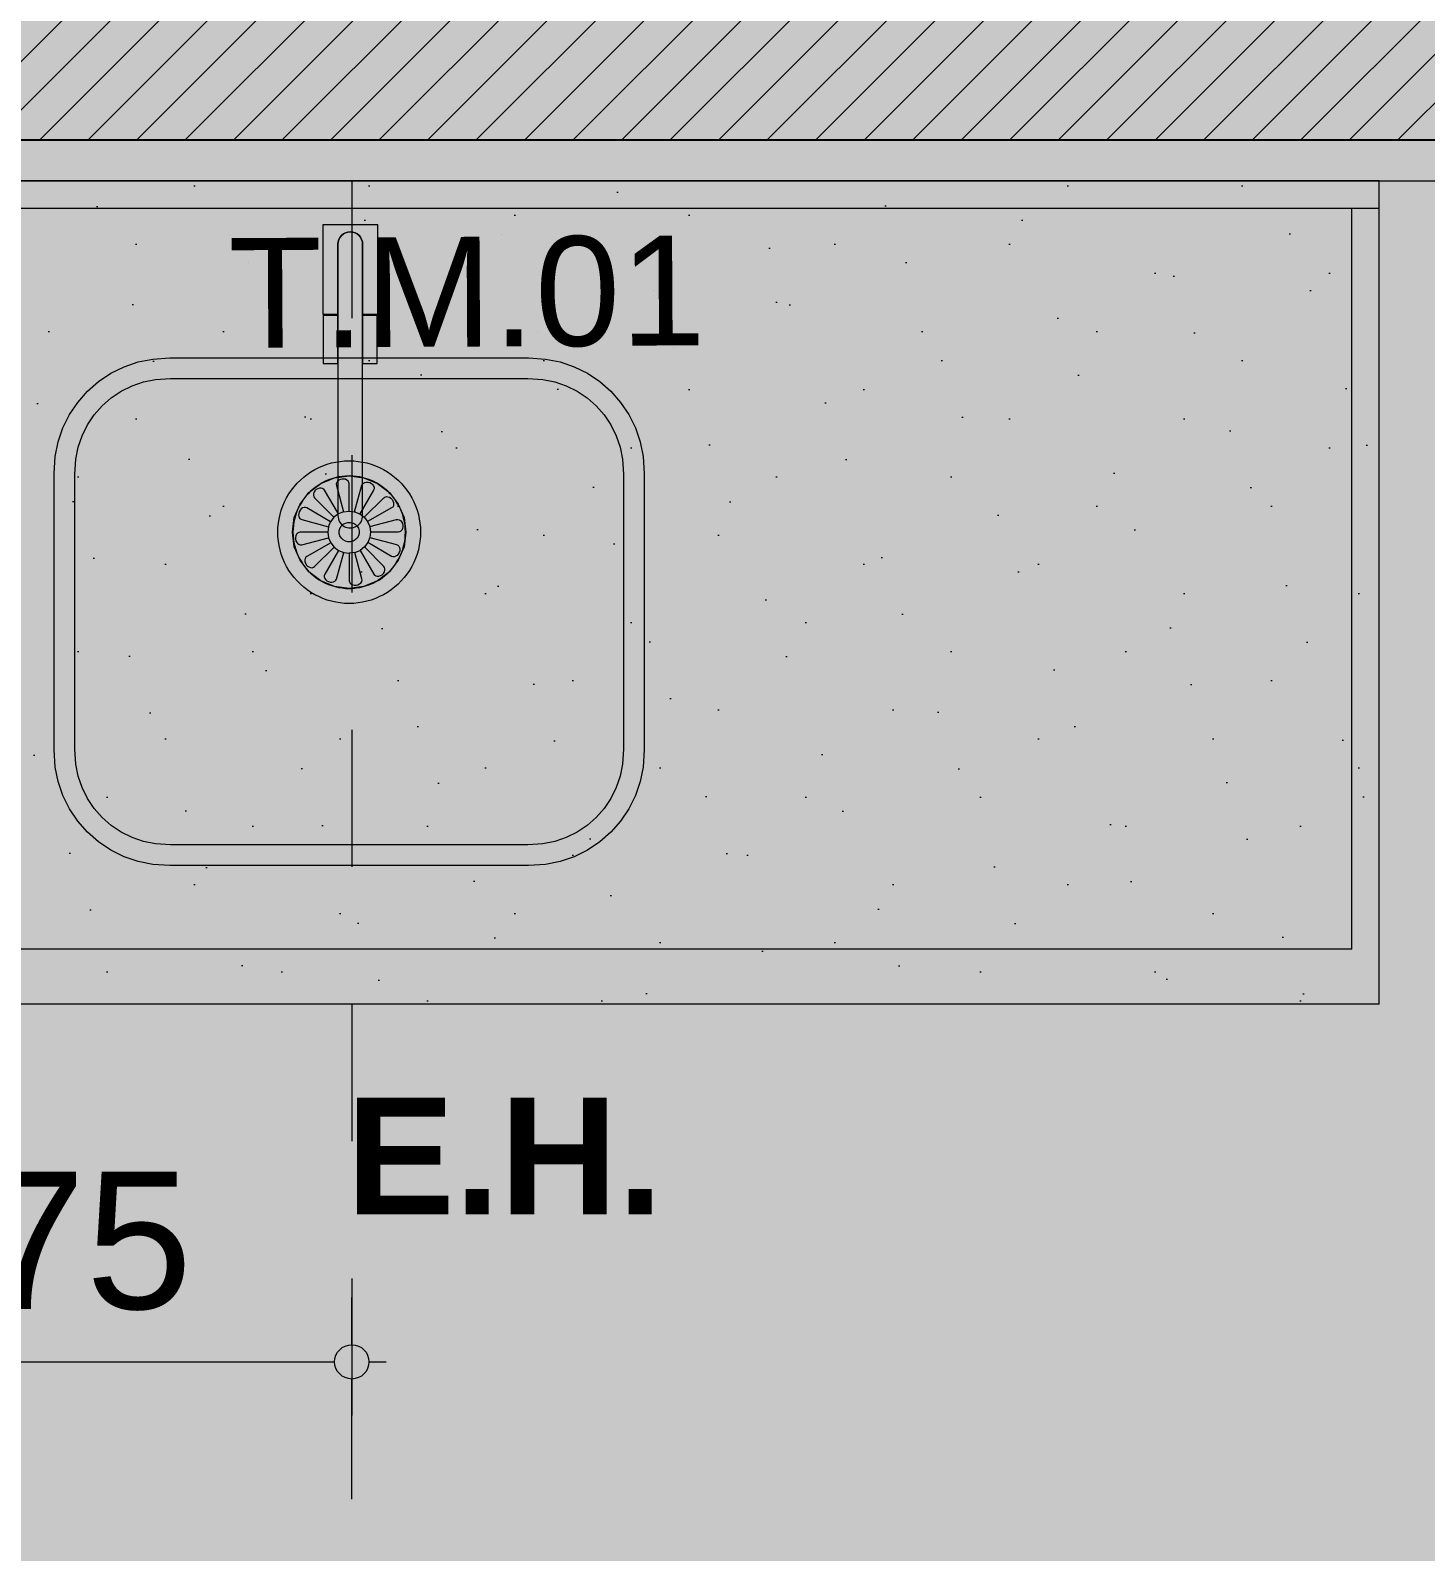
# Model space of a CAD drawing. Header units: metres. Extents: x -77.1 to 22, y -70.6 to -27.7.
# Drawn here: x -65.647 to -64.63, y -55.25 to -54.141 of the extents above; entities that cross this region are included whole.
import ezdxf

# ---------------------------------------------------------------- set-up
doc = ezdxf.new("R2010")
doc.units = ezdxf.units.M
doc.header["$MEASUREMENT"] = 0
doc.linetypes.add('Dashed', pattern=[0.07, 0.045, -0.025])
for name, color, linetype in [('COTAS EXECUTIVO.EXEC', 7, 'Continuous'), ('LOUCAS-METAIS.ARQ', 7, 'Continuous'), ('NOTAS BANCADAS', 7, 'Continuous'), ('PAREDE CONSTRUIR', 7, 'Continuous')]:
    doc.layers.add(name, color=color, linetype=linetype)
for name, color, linetype, lineweight, true_color in [('COTAS EXECUTIVO.EXEC_Caneta_No__167', 7, 'Continuous', 13, 0x0035d5), ('COTAS EXECUTIVO.EXEC_Caneta_No__25', 7, 'Continuous', 13, 0x982312), ('EIXO HIDRÁULICO - Executivo.EXEC_Caneta_No__167', 7, 'Continuous', 13, 0x0035d5), ('LAJES.EST_Caneta_No__18', 7, 'Continuous', 0, 0xdfdfdf), ('LAJES.EST_Caneta_No__254', 7, 'Continuous', 0, 0xd1c9ad), ('LOUCAS-METAIS.ARQ_Caneta_No__13', 7, 'Continuous', 0, 0xaaaaaa), ('LOUCAS-METAIS.ARQ_Caneta_No__16', 7, 'Continuous', 0, 0xc9c9c9), ('LOUCAS-METAIS.ARQ_Caneta_No__18', 7, 'Continuous', 0, 0xdfdfdf), ('LOUCAS-METAIS.ARQ_Caneta_No__19', 7, 'Continuous', 0, 0xe9e9e9), ('ZONA_Caneta_No__56', 7, 'Continuous', 0, 0xffe495)]:
    doc.layers.add(name, color=color, linetype=linetype, lineweight=lineweight, true_color=true_color)
for name, color, linetype, lineweight in [('NOTAS BANCADAS_Caneta_No__99', 7, 'Continuous', 20), ('PAREDE CONSTRUIR_Caneta_No__241', 7, 'Continuous', 13), ('PAREDE CONSTRUIR_Caneta_No__3', 7, 'Continuous', 25)]:
    doc.layers.add(name, color=color, linetype=linetype, lineweight=lineweight)
doc.styles.add('ESTILO_GERADO_1', font='arial.ttf')
doc.styles.add('ESTILO_GERADO_2', font='arial.ttf')
doc.dimstyles.new('ESTILO_GERADO__1', dxfattribs={"dimtxt": 0.1, "dimasz": 0.0475, "dimexe": 0.18, "dimexo": 0.1, "dimgap": 0, "dimtad": 1, "dimtih": 1, "dimtoh": 1, "dimzin": 0, "dimdsep": 46, "dimtxsty": 'ESTILO_GERADO_1', "dimblk": 'ARROWHEAD_11', "dimblk1": 'ARROWHEAD_11', "dimblk2": 'ARROWHEAD_11', "dimcen": 0.09, "dimclrd": 256, "dimclre": 256, "dimclrt": 256, "dimadec": 0, "dimazin": 0, "dimtfac": 1, "dimtdec": 4, "dimtmove": 0, "dimatfit": 3, "dimfxl": 0, "dimtolj": 1, "dimtzin": 0, "dimarcsym": 0})
doc.dimstyles.new('ESTILO_GERADO__11', dxfattribs={"dimtxt": 0.1, "dimasz": 0.0475, "dimexe": 0.18, "dimexo": 0.1, "dimgap": 0, "dimtad": 1, "dimtih": 1, "dimtoh": 1, "dimzin": 0, "dimdsep": 46, "dimtxsty": 'ESTILO_GERADO_1', "dimblk": 'ARROWHEAD_11', "dimblk1": 'ARROWHEAD_11', "dimblk2": 'ARROWHEAD_11', "dimcen": 0.09, "dimclrd": 256, "dimclre": 256, "dimclrt": 256, "dimadec": 0, "dimazin": 0, "dimtfac": 1, "dimtdec": 4, "dimtmove": 2, "dimatfit": 3, "dimfxl": 0, "dimtolj": 1, "dimtzin": 0, "dimarcsym": 0})
doc.dimstyles.new('ESTILO_GERADO__2', dxfattribs={"dimtxt": 0.1, "dimasz": 0.0475, "dimexe": 0.18, "dimexo": 0.1, "dimgap": 0, "dimtad": 1, "dimzin": 0, "dimdsep": 46, "dimtxsty": 'ESTILO_GERADO_1', "dimblk": 'ARROWHEAD_11', "dimblk1": 'ARROWHEAD_11', "dimblk2": 'ARROWHEAD_11', "dimcen": 0.09, "dimclrd": 256, "dimclre": 256, "dimclrt": 256, "dimadec": 0, "dimazin": 0, "dimtfac": 1, "dimtdec": 4, "dimtmove": 0, "dimatfit": 3, "dimfxl": 0, "dimtolj": 1, "dimtzin": 0, "dimarcsym": 0})
pattern_1 = [(45, (0, 0.2), (-0.06363961, 0.06363961), [0, -0.06, 0, -0.09]), (110, (0.2, 0.2), (0.08457234, 0.03078181), [0, -0.044, 0, -0.076])]

# ---------------------------------------------------------------- blocks, each defined once
blk = doc.blocks.new('LEM_cuba tramontina 400x340x140')
at = {"layer": 'LOUCAS-METAIS.ARQ_Caneta_No__18', "linetype": 'Continuous', "lineweight": 0, "true_color": 0xdfdfdf}
blk.add_hatch(color=254, dxfattribs=at).paths.add_polyline_path([(0.0843, 0.43), (0.0718, 0.4292), (0.0612, 0.4271), (0.051, 0.4236), (0.0413, 0.4188), (0.0324, 0.4128), (0.0243, 0.4057), (0.0172, 0.3976), (0.0112, 0.3887), (0.0064, 0.379), (0.0029, 0.3688), (0.0008, 0.3582), (0, 0.3457), (0, 0.0843), (0.0008, 0.0718), (0.0029, 0.0612), (0.0064, 0.051), (0.0112, 0.0413), (0.0172, 0.0324), (0.0243, 0.0243), (0.0324, 0.0172), (0.0413, 0.0112), (0.051, 0.0064), (0.0612, 0.0029), (0.0718, 0.0008), (0.0843, 0), (0.2857, 0), (0.2982, 0.0008), (0.3088, 0.0029), (0.319, 0.0064), (0.3287, 0.0112), (0.3376, 0.0172), (0.3457, 0.0243), (0.3528, 0.0324), (0.3588, 0.0413), (0.3636, 0.051), (0.3671, 0.0612), (0.3692, 0.0718), (0.37, 0.0843), (0.37, 0.3457), (0.3692, 0.3582), (0.3671, 0.3688), (0.3636, 0.379), (0.3588, 0.3887), (0.3528, 0.3976), (0.3457, 0.4057), (0.3376, 0.4128), (0.3287, 0.4188), (0.319, 0.4236), (0.3088, 0.4271), (0.2982, 0.4292), (0.2857, 0.43)])
at = {"layer": 'LOUCAS-METAIS.ARQ_Caneta_No__13', "color": 253, "linetype": 'Continuous', "lineweight": 0, "true_color": 0xaaaaaa, "flags": 128}
for points in [[(0.0843, 0.43), (0.0718, 0.4292), (0.0612, 0.4271), (0.051, 0.4236), (0.0413, 0.4188), (0.0324, 0.4128), (0.0243, 0.4057), (0.0172, 0.3976), (0.0112, 0.3887), (0.0064, 0.379), (0.0029, 0.3688), (0.0008, 0.3582), (0, 0.3457), (0, 0.0843), (0.0008, 0.0718), (0.0029, 0.0612), (0.0064, 0.051), (0.0112, 0.0413), (0.0172, 0.0324), (0.0243, 0.0243), (0.0324, 0.0172), (0.0413, 0.0112), (0.051, 0.0064), (0.0612, 0.0029), (0.0718, 0.0008), (0.0843, 0), (0.2857, 0), (0.2982, 0.0008), (0.3088, 0.0029), (0.319, 0.0064), (0.3287, 0.0112), (0.3376, 0.0172), (0.3457, 0.0243), (0.3528, 0.0324), (0.3588, 0.0413), (0.3636, 0.051), (0.3671, 0.0612), (0.3692, 0.0718), (0.37, 0.0843), (0.37, 0.3457), (0.3692, 0.3582), (0.3671, 0.3688), (0.3636, 0.379), (0.3588, 0.3887), (0.3528, 0.3976), (0.3457, 0.4057), (0.3376, 0.4128), (0.3287, 0.4188), (0.319, 0.4236), (0.3088, 0.4271), (0.2982, 0.4292), (0.2857, 0.43)], [(0.3049, 0.0174), (0.3132, 0.0203), (0.3211, 0.0242), (0.3285, 0.0291), (0.3351, 0.0349), (0.3409, 0.0415), (0.3458, 0.0489), (0.3497, 0.0568), (0.3526, 0.0651), (0.3543, 0.0738), (0.355, 0.0848), (0.355, 0.3452), (0.3543, 0.3562), (0.3526, 0.3649), (0.3497, 0.3732), (0.3458, 0.3811), (0.3409, 0.3885), (0.3351, 0.3951), (0.3285, 0.4009), (0.3211, 0.4058), (0.3132, 0.4097), (0.3049, 0.4126), (0.2962, 0.4143), (0.2852, 0.415), (0.0848, 0.415), (0.0738, 0.4143), (0.0651, 0.4126), (0.0568, 0.4097), (0.0489, 0.4058), (0.0415, 0.4009), (0.0349, 0.3951), (0.0291, 0.3885), (0.0242, 0.3811), (0.0203, 0.3732), (0.0174, 0.3649), (0.0157, 0.3562), (0.015, 0.3452), (0.015, 0.0848), (0.0157, 0.0738), (0.0174, 0.0651), (0.0203, 0.0568), (0.0242, 0.0489), (0.0291, 0.0415), (0.0349, 0.0349), (0.0415, 0.0291), (0.0489, 0.0242), (0.0568, 0.0203), (0.0651, 0.0174), (0.0738, 0.0157), (0.0848, 0.015), (0.2852, 0.015), (0.2962, 0.0157)], [(0.1671, 0.1819), (0.1691, 0.1844), (0.1709, 0.1871), (0.1726, 0.1899), (0.174, 0.1929), (0.1753, 0.1959), (0.1765, 0.1989), (0.1774, 0.2021), (0.1781, 0.2053), (0.1786, 0.2085), (0.1789, 0.2117), (0.179, 0.215), (0.1789, 0.2183), (0.1786, 0.2215), (0.1781, 0.2247), (0.1774, 0.2279), (0.1765, 0.2311), (0.1753, 0.2341), (0.174, 0.2371), (0.1726, 0.2401), (0.1709, 0.2429), (0.1691, 0.2456), (0.1671, 0.2481), (0.1649, 0.2506), (0.1626, 0.2529), (0.1601, 0.2551), (0.1576, 0.2571), (0.1549, 0.2589), (0.152, 0.2606), (0.1491, 0.2621), (0.1461, 0.2633), (0.1431, 0.2645), (0.1399, 0.2654), (0.1367, 0.2661), (0.1335, 0.2666), (0.1303, 0.2669), (0.127, 0.267), (0.1237, 0.2669), (0.1205, 0.2666), (0.1173, 0.2661), (0.1141, 0.2654), (0.1109, 0.2645), (0.1079, 0.2633), (0.1049, 0.2621), (0.1019, 0.2606), (0.0991, 0.2589), (0.0964, 0.2571), (0.0939, 0.2551), (0.0914, 0.2529), (0.0891, 0.2506), (0.0869, 0.2481), (0.0849, 0.2456), (0.0831, 0.2429), (0.0814, 0.2401), (0.0799, 0.2371), (0.0787, 0.2341), (0.0775, 0.2311), (0.0766, 0.2279), (0.0759, 0.2247), (0.0754, 0.2215), (0.0751, 0.2183), (0.075, 0.215), (0.0751, 0.2117), (0.0754, 0.2085), (0.0759, 0.2053), (0.0766, 0.2021), (0.0775, 0.1989), (0.0787, 0.1959), (0.0799, 0.1929), (0.0814, 0.1899), (0.0831, 0.1871), (0.0849, 0.1844), (0.0869, 0.1819), (0.0891, 0.1794), (0.0914, 0.1771), (0.0939, 0.1749), (0.0964, 0.1729), (0.0991, 0.1711), (0.1019, 0.1694), (0.1049, 0.1679), (0.1079, 0.1667), (0.1109, 0.1655), (0.1141, 0.1646), (0.1173, 0.1639), (0.1205, 0.1634), (0.1237, 0.1631), (0.127, 0.163), (0.1303, 0.1631), (0.1335, 0.1634), (0.1367, 0.1639), (0.1399, 0.1646), (0.1431, 0.1655), (0.1461, 0.1667), (0.1491, 0.1679), (0.152, 0.1694), (0.1549, 0.1711), (0.1576, 0.1729), (0.1601, 0.1749), (0.1626, 0.1771), (0.1649, 0.1794)], [(0.1475, 0.1792), (0.156, 0.1857), (0.1625, 0.1943), (0.1666, 0.2043), (0.168, 0.215), (0.1666, 0.2257), (0.1625, 0.2357), (0.156, 0.2443), (0.1475, 0.2508), (0.1376, 0.255), (0.127, 0.2564), (0.1164, 0.255), (0.1065, 0.2508), (0.098, 0.2443), (0.0915, 0.2357), (0.0874, 0.2257), (0.086, 0.215), (0.0861, 0.2176), (0.0864, 0.2201), (0.0868, 0.2227), (0.0873, 0.2252), (0.0881, 0.2277), (0.0889, 0.2301), (0.0899, 0.2325), (0.0911, 0.2347), (0.0924, 0.237), (0.0939, 0.2391), (0.0955, 0.2411), (0.0972, 0.2431), (0.099, 0.2449), (0.1009, 0.2466), (0.1029, 0.2482), (0.1051, 0.2496), (0.1073, 0.2509), (0.1096, 0.2521), (0.1119, 0.2531), (0.1144, 0.254), (0.1168, 0.2547), (0.1194, 0.2553), (0.1219, 0.2557), (0.1245, 0.2559), (0.127, 0.256), (0.1296, 0.2559), (0.1322, 0.2557), (0.1347, 0.2553), (0.1372, 0.2547), (0.1397, 0.254), (0.1421, 0.2531), (0.1445, 0.2521), (0.1468, 0.2509), (0.149, 0.2496), (0.1511, 0.2482), (0.1532, 0.2466), (0.1551, 0.2449), (0.1569, 0.2431), (0.1586, 0.2411), (0.1602, 0.2391), (0.1617, 0.237), (0.163, 0.2347), (0.1641, 0.2325), (0.1652, 0.2301), (0.166, 0.2277), (0.1667, 0.2252), (0.1673, 0.2227), (0.1677, 0.2201), (0.168, 0.2176), (0.168, 0.215), (0.168, 0.2124), (0.1677, 0.2099), (0.1673, 0.2073), (0.1667, 0.2048), (0.166, 0.2023), (0.1652, 0.1999), (0.1641, 0.1975), (0.163, 0.1953), (0.1617, 0.193), (0.1602, 0.1909), (0.1586, 0.1889), (0.1569, 0.1869), (0.1551, 0.1851), (0.1532, 0.1834), (0.1511, 0.1818), (0.149, 0.1804), (0.1468, 0.1791), (0.1445, 0.1779), (0.1421, 0.1769), (0.1397, 0.176), (0.1372, 0.1753), (0.1347, 0.1747), (0.1322, 0.1743), (0.1296, 0.1741), (0.127, 0.174), (0.1245, 0.1741), (0.1219, 0.1743), (0.1194, 0.1747), (0.1168, 0.1753), (0.1144, 0.176), (0.1119, 0.1769), (0.1096, 0.1779), (0.1073, 0.1791), (0.1051, 0.1804), (0.1029, 0.1818), (0.1009, 0.1834), (0.099, 0.1851), (0.0972, 0.1869), (0.0955, 0.1889), (0.0939, 0.1909), (0.0924, 0.193), (0.0911, 0.1953), (0.0899, 0.1975), (0.0889, 0.1999), (0.0881, 0.2023), (0.0873, 0.2048), (0.0868, 0.2073), (0.0864, 0.2099), (0.0861, 0.2124), (0.086, 0.215), (0.0874, 0.2043), (0.0915, 0.1943), (0.098, 0.1857), (0.1065, 0.1792), (0.1164, 0.175), (0.127, 0.1736), (0.1376, 0.175)], [(0.1279, 0.2078), (0.1297, 0.2083), (0.1314, 0.2092), (0.1327, 0.2106), (0.1336, 0.2122), (0.1341, 0.214), (0.1341, 0.2159), (0.1336, 0.2178), (0.1327, 0.2194), (0.1314, 0.2207), (0.1298, 0.2217), (0.1279, 0.2222), (0.1261, 0.2222), (0.1243, 0.2217), (0.1226, 0.2208), (0.1213, 0.2194), (0.1204, 0.2178), (0.1199, 0.216), (0.1199, 0.2141), (0.1204, 0.2122), (0.1213, 0.2106), (0.1226, 0.2093), (0.1242, 0.2083), (0.126, 0.2078)]]:
    blk.add_lwpolyline(points, close=True, dxfattribs=at)
for points in [[(0.1231, 0.23), (0.1194, 0.2285), (0.1093, 0.2459), (0.109, 0.2469), (0.109, 0.2479), (0.1093, 0.249), (0.11, 0.25), (0.111, 0.2508), (0.1121, 0.2514), (0.1133, 0.2518), (0.1146, 0.2519), (0.1157, 0.2517), (0.1167, 0.2512), (0.1174, 0.2504), (0.1179, 0.2495), (0.1231, 0.23), (0.1271, 0.2305), (0.1311, 0.23), (0.1348, 0.2284), (0.1379, 0.2259), (0.1404, 0.2227), (0.1419, 0.2189), (0.1424, 0.2149), (0.1624, 0.215), (0.1633, 0.2148), (0.1642, 0.2143), (0.165, 0.2134), (0.1655, 0.2124), (0.1657, 0.2111), (0.1657, 0.2098), (0.1654, 0.2086), (0.1648, 0.2074), (0.1641, 0.2065), (0.1631, 0.2059), (0.1621, 0.2056), (0.1611, 0.2057), (0.1418, 0.2109), (0.1403, 0.2071), (0.1576, 0.1971), (0.1584, 0.1965), (0.1589, 0.1956), (0.1591, 0.1945), (0.159, 0.1933), (0.1586, 0.1921), (0.158, 0.191), (0.1571, 0.19), (0.156, 0.1893), (0.1549, 0.1889), (0.1538, 0.1889), (0.1528, 0.1892), (0.152, 0.1897), (0.1378, 0.2039), (0.1403, 0.2071)], [(0.1271, 0.2305), (0.127, 0.2507), (0.1272, 0.2517), (0.1277, 0.2526), (0.1285, 0.2534), (0.1296, 0.2539), (0.1308, 0.2541), (0.1321, 0.2541), (0.1334, 0.2538), (0.1345, 0.2532), (0.1354, 0.2524), (0.136, 0.2515), (0.1363, 0.2505), (0.1362, 0.2495), (0.1311, 0.23)], [(0.1348, 0.2284), (0.1447, 0.2459), (0.1453, 0.2467), (0.1462, 0.2472), (0.1473, 0.2474), (0.1485, 0.2473), (0.1497, 0.2469), (0.1508, 0.2463), (0.1517, 0.2454), (0.1524, 0.2443), (0.1528, 0.2432), (0.1529, 0.2421), (0.1526, 0.2411), (0.152, 0.2402), (0.1379, 0.2259)], [(0.1137, 0.2229), (0.0964, 0.2329), (0.0956, 0.2335), (0.0951, 0.2344), (0.0949, 0.2355), (0.095, 0.2367), (0.0954, 0.2379), (0.096, 0.239), (0.0969, 0.24), (0.098, 0.2407), (0.0991, 0.2411), (0.1002, 0.2411), (0.1012, 0.2408), (0.102, 0.2403), (0.1162, 0.2261)], [(0.1404, 0.2227), (0.1576, 0.2328), (0.1586, 0.2332), (0.1596, 0.2332), (0.1607, 0.2328), (0.1616, 0.2322), (0.1625, 0.2312), (0.1631, 0.2301), (0.1634, 0.2288), (0.1635, 0.2276), (0.1633, 0.2264), (0.1628, 0.2254), (0.1621, 0.2247), (0.1612, 0.2242), (0.1419, 0.2189)], [(0.1122, 0.2191), (0.1116, 0.2151), (0.0916, 0.215), (0.0907, 0.2152), (0.0898, 0.2157), (0.089, 0.2166), (0.0885, 0.2176), (0.0883, 0.2189), (0.0883, 0.2202), (0.0886, 0.2214), (0.0892, 0.2226), (0.0899, 0.2235), (0.0909, 0.2241), (0.0919, 0.2244), (0.0929, 0.2243), (0.1122, 0.2191), (0.1137, 0.2229), (0.1162, 0.2261), (0.1194, 0.2285)], [(0.1116, 0.2151), (0.1121, 0.2111), (0.0928, 0.2058), (0.0919, 0.2053), (0.0912, 0.2046), (0.0907, 0.2036), (0.0905, 0.2024), (0.0906, 0.2012), (0.0909, 0.1999), (0.0915, 0.1988), (0.0924, 0.1978), (0.0933, 0.1972), (0.0944, 0.1968), (0.0954, 0.1968), (0.0964, 0.1972), (0.1136, 0.2073), (0.1161, 0.2041), (0.102, 0.1898), (0.1014, 0.1889), (0.1011, 0.1879), (0.1012, 0.1868), (0.1016, 0.1857), (0.1023, 0.1846), (0.1032, 0.1837), (0.1043, 0.1831), (0.1055, 0.1827), (0.1067, 0.1826), (0.1078, 0.1828), (0.1087, 0.1833), (0.1093, 0.1841), (0.1192, 0.2016), (0.1229, 0.2), (0.1178, 0.1805), (0.1177, 0.1795), (0.118, 0.1785), (0.1186, 0.1776), (0.1195, 0.1768), (0.1206, 0.1762), (0.1219, 0.1759), (0.1232, 0.1759), (0.1244, 0.1761), (0.1255, 0.1766), (0.1263, 0.1774), (0.1268, 0.1783), (0.127, 0.1793), (0.1269, 0.1995), (0.1309, 0.2), (0.1361, 0.1805), (0.1366, 0.1796), (0.1373, 0.1788), (0.1383, 0.1783), (0.1394, 0.1781), (0.1407, 0.1782), (0.1419, 0.1786), (0.143, 0.1792), (0.144, 0.18), (0.1446, 0.181), (0.145, 0.1821), (0.145, 0.1831), (0.1447, 0.1841), (0.1346, 0.2015), (0.1378, 0.2039)], [(0.1121, 0.2111), (0.1136, 0.2073)], [(0.1418, 0.2109), (0.1424, 0.2149)], [(0.1161, 0.2041), (0.1192, 0.2016)], [(0.1229, 0.2), (0.1269, 0.1995)], [(0.1309, 0.2), (0.1346, 0.2015)]]:
    blk.add_lwpolyline(points, dxfattribs=at)
blk = doc.blocks.new('Tap 26_2')
at = {"layer": 'LOUCAS-METAIS.ARQ_Caneta_No__19', "linetype": 'Continuous', "lineweight": 0, "true_color": 0xe9e9e9}
for points in [[(-0.02, -0.021), (-0.009, -0.021), (-0.009, 0.03, -1), (0.009, 0.03), (0.009, -0.021), (0.02, -0.021), (0.02, 0.044), (-0.02, 0.044)], [(-0.009, -0.1679, 1), (0.009, -0.1678), (0.009, 0.03, 1), (-0.009, 0.03)], [(-0.0197, -0.057), (-0.009, -0.057), (-0.009, -0.022), (-0.0197, -0.022)], [(0.0197, -0.057), (0.0197, -0.022), (0.009, -0.022), (0.009, -0.057)]]:
    blk.add_hatch(color=254, dxfattribs=at).paths.add_polyline_path(points)
at = {"layer": 'LOUCAS-METAIS.ARQ_Caneta_No__13', "color": 253, "linetype": 'Continuous', "lineweight": 0, "true_color": 0xaaaaaa, "flags": 128}
for points in [[(-0.02, -0.021), (-0.009, -0.021), (-0.009, 0.03, -1), (0.009, 0.03), (0.009, -0.021), (0.02, -0.021), (0.02, 0.044), (-0.02, 0.044)], [(-0.009, -0.1679, 1), (0.009, -0.1678), (0.009, 0.03, 1), (-0.009, 0.03)]]:
    blk.add_lwpolyline(points, format="xyb", close=True, dxfattribs=at)
for points in [[(-0.0197, -0.057), (-0.009, -0.057), (-0.009, -0.022), (-0.0197, -0.022)], [(0.0197, -0.057), (0.0197, -0.022), (0.009, -0.022), (0.009, -0.057)]]:
    blk.add_lwpolyline(points, close=True, dxfattribs=at)
blk = doc.blocks.new('*D515')
at = {"layer": 'COTAS EXECUTIVO.EXEC_Caneta_No__25', "linetype": 'Continuous', "lineweight": 13, "true_color": 0x982312}
for points in [[(-66.8882, -54.2506), (-66.8872, -54.2554), (-66.8845, -54.2594), (-66.8804, -54.2621), (-66.8757, -54.2631), (-66.8709, -54.2621), (-66.8668, -54.2594), (-66.8641, -54.2554), (-66.8632, -54.2506), (-66.8641, -54.2458), (-66.8668, -54.2417), (-66.8709, -54.239), (-66.8757, -54.2381), (-66.8804, -54.239), (-66.8845, -54.2417), (-66.8872, -54.2458)], [(-66.8882, -59.9506), (-66.8872, -59.9554), (-66.8845, -59.9594), (-66.8804, -59.9621), (-66.8757, -59.9631), (-66.8709, -59.9621), (-66.8668, -59.9594), (-66.8641, -59.9554), (-66.8632, -59.9506), (-66.8641, -59.9458), (-66.8668, -59.9417), (-66.8709, -59.939), (-66.8757, -59.9381), (-66.8804, -59.939), (-66.8845, -59.9417), (-66.8872, -59.9458)]]:
    blk.add_hatch(color=24, dxfattribs=at).paths.add_polyline_path(points)
at = {"layer": 'COTAS EXECUTIVO.EXEC_Caneta_No__25', "color": 24, "linetype": 'Continuous', "lineweight": 13, "true_color": 0x982312}
for p, q in [((-66.8882, -54.2506), (-66.9225, -54.2506)), ((-66.7757, -54.2506), (-66.8632, -54.2506)), ((-66.8757, -59.9381), (-66.8757, -54.2631)), ((-66.8882, -59.9506), (-66.9225, -59.9506)), ((-66.7757, -59.9506), (-66.8632, -59.9506))]:
    blk.add_line(p, q, dxfattribs=at)
for centre in [(-66.8757, -54.2506), (-66.8757, -59.9506)]:
    blk.add_circle(centre, 0.0125, dxfattribs=at)
at = {"layer": 'COTAS EXECUTIVO.EXEC_Caneta_No__25', "color": 24, "lineweight": 13, "true_color": 0x982312, "char_height": 0.1, "attachment_point": 7, "rotation": 90, "style": 'ESTILO_GERADO_1'}
for s, insert in [('\\A1;{\\pql;\\fArial|b0|i0|c0|p0;\\W1.000000;0,20}', (-66.8957, -54.53)), ('\\A1;{\\pql;\\fArial|b0|i0|c0|p0;\\W1.000000;5,70}', (-66.8957, -57.234)), ('\\A1;{\\pql;\\fArial|b0|i0|c0|p0;\\W1.000000;0,20}', (-66.8957, -59.9381))]:
    blk.add_mtext(s, dxfattribs=dict(at, insert=insert))
blk = doc.blocks.new('ARROWHEAD_11')
at = {"color": 0, "linetype": 'Continuous', "lineweight": 0}
blk.add_line((0, 0), (-1, 0), dxfattribs=at)
at = {"color": 0, "linetype": 'Continuous', "lineweight": 0, "const_width": 0.25, "flags": 128}
blk.add_lwpolyline([(-0.125, 0, 1), (0.125, 0, 1)], format="xyb", close=True, dxfattribs=at)
blk = doc.blocks.new('*D516')
at = {"layer": 'COTAS EXECUTIVO.EXEC_Caneta_No__25', "linetype": 'Continuous', "lineweight": 13, "true_color": 0x982312}
for points in [[(-66.8882, -54.0506), (-66.8872, -54.0554), (-66.8845, -54.0594), (-66.8804, -54.0621), (-66.8757, -54.0631), (-66.8709, -54.0621), (-66.8668, -54.0594), (-66.8641, -54.0554), (-66.8632, -54.0506), (-66.8641, -54.0458), (-66.8668, -54.0417), (-66.8709, -54.039), (-66.8757, -54.0381), (-66.8804, -54.039), (-66.8845, -54.0417), (-66.8872, -54.0458)], [(-66.8882, -54.2506), (-66.8872, -54.2554), (-66.8845, -54.2594), (-66.8804, -54.2621), (-66.8757, -54.2631), (-66.8709, -54.2621), (-66.8668, -54.2594), (-66.8641, -54.2554), (-66.8632, -54.2506), (-66.8641, -54.2458), (-66.8668, -54.2417), (-66.8709, -54.239), (-66.8757, -54.2381), (-66.8804, -54.239), (-66.8845, -54.2417), (-66.8872, -54.2458)]]:
    blk.add_hatch(color=24, dxfattribs=at).paths.add_polyline_path(points)
at = {"layer": 'COTAS EXECUTIVO.EXEC_Caneta_No__25', "color": 24, "linetype": 'Continuous', "lineweight": 13, "true_color": 0x982312}
for p, q in [((-66.8882, -54.0506), (-66.9225, -54.0506)), ((-66.7757, -54.0506), (-66.8632, -54.0506)), ((-66.8757, -54.2381), (-66.8757, -54.0631)), ((-66.8882, -54.2506), (-66.9225, -54.2506)), ((-66.7757, -54.2506), (-66.8632, -54.2506))]:
    blk.add_line(p, q, dxfattribs=at)
for centre in [(-66.8757, -54.0506), (-66.8757, -54.2506)]:
    blk.add_circle(centre, 0.0125, dxfattribs=at)
blk = doc.blocks.new('*D759')
at = {"layer": 'COTAS EXECUTIVO.EXEC_Caneta_No__167', "linetype": 'Continuous', "lineweight": 13, "true_color": 0x0035d5}
for points in [[(-66.1765, -55.1114), (-66.1756, -55.1162), (-66.1729, -55.1202), (-66.1688, -55.1229), (-66.164, -55.1239), (-66.1593, -55.1229), (-66.1552, -55.1202), (-66.1525, -55.1162), (-66.1515, -55.1114), (-66.1525, -55.1066), (-66.1552, -55.1025), (-66.1593, -55.0998), (-66.164, -55.0989), (-66.1688, -55.0998), (-66.1729, -55.1025), (-66.1756, -55.1066)], [(-65.4254, -55.1114), (-65.4244, -55.1162), (-65.4217, -55.1202), (-65.4177, -55.1229), (-65.4129, -55.1239), (-65.4081, -55.1229), (-65.404, -55.1202), (-65.4013, -55.1162), (-65.4004, -55.1114), (-65.4013, -55.1066), (-65.404, -55.1025), (-65.4081, -55.0998), (-65.4129, -55.0989), (-65.4177, -55.0998), (-65.4217, -55.1025), (-65.4244, -55.1066)]]:
    blk.add_hatch(color=162, dxfattribs=at).paths.add_polyline_path(points)
at = {"layer": 'COTAS EXECUTIVO.EXEC_Caneta_No__167', "color": 162, "linetype": 'Continuous', "lineweight": 13, "true_color": 0x0035d5}
for p, q in [((-66.164, -55.0989), (-66.164, -55.0114)), ((-65.4129, -55.0989), (-65.4129, -55.0645)), ((-66.189, -55.1114), (-66.1765, -55.1114)), ((-66.1515, -55.1114), (-65.4254, -55.1114)), ((-65.4004, -55.1114), (-65.3879, -55.1114)), ((-66.164, -55.1582), (-66.164, -55.1239)), ((-65.4129, -55.2114), (-65.4129, -55.1239))]:
    blk.add_line(p, q, dxfattribs=at)
for centre in [(-66.164, -55.1114), (-65.4129, -55.1114)]:
    blk.add_circle(centre, 0.0125, dxfattribs=at)
at = {"layer": 'COTAS EXECUTIVO.EXEC_Caneta_No__167', "color": 162, "lineweight": 13, "true_color": 0x0035d5, "insert": (-65.801, -55.0914), "char_height": 0.1, "attachment_point": 7, "style": 'ESTILO_GERADO_1'}
blk.add_mtext('\\A1;{\\pql;\\fArial|b0|i0|c0|p0;\\W1.000000;0,75}', dxfattribs=at)
blk = doc.blocks.new('*D763')
at = {"layer": 'COTAS EXECUTIVO.EXEC_Caneta_No__25', "linetype": 'Continuous', "lineweight": 13, "true_color": 0x982312}
for points in [[(-66.1765, -60.6432), (-66.1756, -60.648), (-66.1729, -60.6521), (-66.1688, -60.6548), (-66.164, -60.6557), (-66.1593, -60.6548), (-66.1552, -60.6521), (-66.1525, -60.648), (-66.1515, -60.6432), (-66.1525, -60.6385), (-66.1552, -60.6344), (-66.1593, -60.6317), (-66.164, -60.6307), (-66.1688, -60.6317), (-66.1729, -60.6344), (-66.1756, -60.6385)], [(-61.5215, -60.6432), (-61.5206, -60.648), (-61.5179, -60.6521), (-61.5138, -60.6548), (-61.509, -60.6557), (-61.5043, -60.6548), (-61.5002, -60.6521), (-61.4975, -60.648), (-61.4965, -60.6432), (-61.4975, -60.6385), (-61.5002, -60.6344), (-61.5043, -60.6317), (-61.509, -60.6307), (-61.5138, -60.6317), (-61.5179, -60.6344), (-61.5206, -60.6385)]]:
    blk.add_hatch(color=24, dxfattribs=at).paths.add_polyline_path(points)
at = {"layer": 'COTAS EXECUTIVO.EXEC_Caneta_No__25', "color": 24, "linetype": 'Continuous', "lineweight": 13, "true_color": 0x982312}
for p, q in [((-66.164, -60.6307), (-66.164, -60.5432)), ((-61.509, -60.6307), (-61.509, -60.5432)), ((-66.1515, -60.6432), (-61.5215, -60.6432)), ((-66.164, -60.6901), (-66.164, -60.6557)), ((-61.509, -60.6901), (-61.509, -60.6557))]:
    blk.add_line(p, q, dxfattribs=at)
for centre in [(-66.164, -60.6432), (-61.509, -60.6432)]:
    blk.add_circle(centre, 0.0125, dxfattribs=at)
at = {"layer": 'COTAS EXECUTIVO.EXEC_Caneta_No__25', "color": 24, "lineweight": 13, "true_color": 0x982312, "char_height": 0.1, "attachment_point": 7, "style": 'ESTILO_GERADO_1'}
for s, insert in [('\\A1;{\\pql;\\fArial|b0|i0|c0|p0;\\W1.000000;4,66}', (-64.1035, -60.6232)), ('\\A1;{\\pql;\\fArial|b0|i0|c0|p0;\\W1.000000;0,14}', (-61.7885, -60.6232))]:
    blk.add_mtext(s, dxfattribs=dict(at, insert=insert))
blk = doc.blocks.new('Rótulo_102_7', base_point=(-65.3863, -54.2684))
at = {"layer": 'NOTAS BANCADAS_Caneta_No__99', "color": 7, "lineweight": 20, "insert": (-65.2165, -54.2907), "char_height": 0.08, "attachment_point": 2, "rotation": 0.323, "style": 'ESTILO_GERADO_1'}
blk.add_mtext('\\A1;{\\pqc;\\pt0,99;\\fArial|b0|i0|c0|p0;\\W1.000000;T.M.01\\fArial|b0|i0|c0|p0;\\W1.000000;\\A1{\\H.66x;\\S^  ;}\\fArial|b0|i0|c0|p0;\\W1.000000;\\fArial|b0|i0|c0|p0;\\W1.000000;\\A1{\\H.66x;\\S^  ;}\\fArial|b0|i0|c0|p0;\\W1.000000;\\fArial|b0|i0|c0|p0;\\W1.000000;\\fArial|b0|i0|c0|p0;\\W1.000000;\\fArial|b0|i0|c0|p0;\\W1.000000;\\fArial|b0|i0|c0|p0;\\W1.000000;\\fArial|b0|i0|c0|p0;\\W1.000000;\\fArial|b0|i0|c0|p0;\\W1.000000;\\A1{\\H.66x;\\S^  ;}\\fArial|b0|i0|c0|p0;\\W1.000000;\\fArial|b0|i0|c0|p0;\\W1.000000;\\A1{\\H.66x;\\S^  ;}\\fArial|b0|i0|c0|p0;\\W1.000000;\\fArial|b0|i0|c0|p0;\\W1.000000;\\fArial|b0|i0|c0|p0;\\W1.000000;\\fArial|b0|i0|c0|p0;\\W1.000000;\\fArial|b0|i0|c0|p0;\\W1.000000;\\fArial|b0|i0|c0|p0;\\W1.000000;\\fArial|b0|i0|c0|p0;\\W1.000000;\\A1{\\H.66x;\\S^  ;}\\fArial|b0|i0|c0|p0;\\W1.000000;\\fArial|b0|i0|c0|p0;\\W1.000000;\\A1{\\H.66x;\\S^  ;}\\fArial|b0|i0|c0|p0;\\W1.000000;\\fArial|b0|i0|c0|p0;\\W1.000000;\\fArial|b0|i0|c0|p0;\\W1.000000;\\fArial|b0|i0|c0|p0;\\W1.000000;\\fArial|b0|i0|c0|p0;\\W1.000000;\\fArial|b0|i0|c0|p0;\\W1.000000;\\fArial|b0|i0|c0|p0;\\W1.000000;\\A1{\\H.66x;\\S^  ;}\\fArial|b0|i0|c0|p0;\\W1.000000;\\fArial|b0|i0|c0|p0;\\W1.000000;\\A1{\\H.66x;\\S^  ;}\\fArial|b0|i0|c0|p0;\\W1.000000;\\fArial|b0|i0|c0|p0;\\W1.000000;\\fArial|b0|i0|c0|p0;\\W1.000000;\\fArial|b0|i0|c0|p0;\\W1.000000;\\fArial|b0|i0|c0|p0;\\W1.000000;\\fArial|b0|i0|c0|p0;\\W1.000000;\\fArial|b0|i0|c0|p0;\\W1.000000;\\A1{\\H.66x;\\S^  ;}\\fArial|b0|i0|c0|p0;\\W1.000000;\\fArial|b0|i0|c0|p0;\\W1.000000;\\A1{\\H.66x;\\S^  ;}\\fArial|b0|i0|c0|p0;\\W1.000000;\\fArial|b0|i0|c0|p0;\\W1.000000;\\fArial|b0|i0|c0|p0;\\W1.000000;\\fArial|b0|i0|c0|p0;\\W1.000000;\\fArial|b0|i0|c0|p0;\\W1.000000;\\fArial|b0|i0|c0|p0;\\W1.000000;\\fArial|b0|i0|c0|p0;\\W1.000000;\\A1{\\H.66x;\\S^  ;}\\fArial|b0|i0|c0|p0;\\W1.000000;}', dxfattribs=at)

msp = doc.modelspace()

# ---------------------------------------------------------------- hatches: boundary and pattern name
at = {"layer": 'LAJES.EST_Caneta_No__18', "linetype": 'Continuous', "lineweight": 0, "true_color": 0xdfdfdf}
h = msp.add_hatch(dxfattribs=at)
h.set_pattern_fill('Piso_Externo__0007', color=254, style=0, pattern_type=2)
h.set_pattern_definition([(45, (0, 0.6), (-0.1909188, 0.1909188), [0, -0.18, 0, -0.27]), (110, (0.6, 0.6), (0.253717, 0.09234544), [0, -0.132, 0, -0.228])])
h.paths.add_polyline_path([(-76.514, -65.1016), (-73.814, -65.1016, -0.414214), (-75.814, -67.1016), (-66.814, -67.1016, -0.414214), (-68.814, -65.1016), (-68.814, -62.301), (-68.814, -45.4002, -0.414214), (-66.514, -43.1002), (-65.914, -43.1002), (-65.914, -42.3002), (-66.514, -42.3002), (-66.514, -38.2041), (-65.114, -38.2041), (-65.114, -36.7038), (-66.514, -36.7038), (-66.514, -32.5997), (-65.114, -32.5997), (-56.714, -32.5997), (-53.814, -32.5997), (-44.014, -32.5997), (-44.014, -42.3002), (-53.814, -42.3002), (-53.814, -47.1002), (-44.014, -47.1002), (-44.014, -50.8516), (-45.6136, -50.8516), (-45.6136, -52.3506), (-44.014, -52.3506), (-44.014, -60.3006), (-48.9163, -60.3006), (-48.9163, -61.1006), (-44.3609, -61.1006), (-44.3609, -67.1016), (-44.014, -67.1016), (-41.514, -67.1016), (-41.514, -28.1016), (-41.714, -28.1016), (-41.714, -60.3006), (-43.014, -60.3006), (-43.014, -30.0016), (-66.514, -30.0016), (-66.514, -28.1016), (-76.514, -28.1016)])
h.paths.add_polyline_path([(-73.814, -45.1016), (-76.314, -45.1016), (-76.314, -43.0892), (-75.7984, -43.0908, -0.414214), (-73.8139, -45.0876)], flags=0)
h.paths.add_polyline_path([(-73.814, -45.5846, -0.009328), (-73.814, -45.6604)], flags=0)
h.paths.add_polyline_path([(-52.814, -46.3002), (-52.814, -43.1002), (-44.014, -43.1002), (-44.014, -46.3002)], flags=0)
h.paths.add_polyline_path([(-67.714, -34.1), (-76.314, -34.1), (-76.314, -32.5997), (-67.714, -32.5997)], flags=0)
at = {"layer": 'LAJES.EST_Caneta_No__254', "linetype": 'Continuous', "lineweight": 0, "true_color": 0xd1c9ad}
h = msp.add_hatch(dxfattribs=at)
h.set_pattern_fill('Haie_OD_0007', color=9, style=0, pattern_type=2)
h.set_pattern_definition([(45, (0, 0.5), (-0.159099, 0.159099), [0, -0.15, 0, -0.225]), (110, (0.5, 0.5), (0.21143084, 0.07695453), [0, -0.11, 0, -0.19])])
h.paths.add_polyline_path([(-65.114, -47.1002), (-66.514, -47.1002), (-66.514, -60.3006), (-56.514, -60.3006), (-44.014, -60.3006), (-44.014, -56.6006), (-50.5957, -56.6006), (-50.5957, -54.2479), (-52.6157, -54.2479), (-52.6157, -52.5506), (-50.5957, -52.5506), (-45.6136, -52.5506), (-45.6136, -50.8516), (-44.014, -50.8516), (-44.014, -47.1002), (-53.814, -47.1002), (-53.814, -42.3002), (-44.014, -42.3002), (-44.014, -37.1002), (-51.174, -37.1002), (-51.174, -32.5997), (-53.814, -32.5997), (-56.714, -32.5997), (-58.7637, -32.5997), (-58.7637, -34.9038), (-63.464, -34.9038), (-63.464, -36.5038), (-65.114, -36.5038), (-65.114, -38.4037), (-63.464, -38.4037), (-63.464, -42.1002), (-65.114, -42.1002), (-65.114, -42.3002)])
h.paths.add_polyline_path([(-60.5596, -42.1002), (-60.5596, -38.4037), (-58.8637, -38.4037), (-58.8637, -42.1002)], flags=0)
h.paths.add_polyline_path([(-59.064, -48.7001), (-59.064, -47.3002), (-56.714, -47.3002), (-56.714, -48.7001)], flags=0)
at = {"layer": 'LOUCAS-METAIS.ARQ_Caneta_No__16', "linetype": 'Continuous', "lineweight": 0, "true_color": 0xc9c9c9}
h = msp.add_hatch(dxfattribs=at)
h.set_pattern_fill('Haie_OD_LEGENDA_0007', color=9, style=0, pattern_type=2)
h.set_pattern_definition(pattern_1)
h.paths.add_polyline_path([(-64.684, -54.2506), (-66.144, -54.2506), (-66.144, -54.2706), (-64.684, -54.2706)])
h = msp.add_hatch(dxfattribs=at)
h.set_pattern_fill('Haie_OD_LEGENDA_0007', color=9, style=0, pattern_type=2)
h.set_pattern_definition(pattern_1)
h.paths.add_polyline_path([(-64.664, -54.2506), (-64.684, -54.2506), (-64.684, -54.2706), (-64.664, -54.2706)])
h = msp.add_hatch(dxfattribs=at)
h.set_pattern_fill('Haie_OD_LEGENDA_0007', color=9, style=0, pattern_type=2)
h.set_pattern_definition(pattern_1)
h.paths.add_polyline_path([(-64.684, -54.2706), (-66.144, -54.2706), (-66.144, -54.8106), (-64.684, -54.8106)])
h = msp.add_hatch(dxfattribs=at)
h.set_pattern_fill('Haie_OD_LEGENDA_0007', color=9, style=0, pattern_type=2)
h.set_pattern_definition(pattern_1)
h.paths.add_polyline_path([(-64.664, -54.2706), (-64.684, -54.2706), (-64.684, -54.8506), (-64.664, -54.8506)])
h = msp.add_hatch(dxfattribs=at)
h.set_pattern_fill('Haie_OD_LEGENDA_0007', color=9, style=0, pattern_type=2)
h.set_pattern_definition(pattern_1)
h.paths.add_polyline_path([(-64.684, -54.8106), (-66.144, -54.8106), (-66.144, -54.8506), (-64.684, -54.8506)])
at = {"layer": 'PAREDE CONSTRUIR', "linetype": 'Continuous', "lineweight": 0, "true_color": 0x000000}
h = msp.add_hatch(dxfattribs=at)
h.set_pattern_fill('common_brick_0007', color=18, style=0, pattern_type=2)
h.set_pattern_definition([(45, (0, 0), (-0.0176776695, 0.0176776695), [])])
h.paths.add_polyline_path([(-62.784, -54.0806), (-66.164, -54.0806), (-66.164, -54.2206), (-62.784, -54.2206)])
at = {"layer": 'PAREDE CONSTRUIR', "linetype": 'Continuous', "lineweight": 0, "true_color": 0xffffff}
msp.add_hatch(color=7, dxfattribs=at).paths.add_polyline_path([(-66.164, -54.2206), (-66.164, -54.2506), (-62.5671, -54.2506), (-62.5671, -54.2206)])

# ---------------------------------------------------------------- linework, layer by layer
at = {"layer": 'EIXO HIDRÁULICO - Executivo.EXEC_Caneta_No__167', "color": 162, "linetype": 'Dashed', "lineweight": 13, "true_color": 0x0035d5}
msp.add_line((-65.4129, -54.2506), (-65.4129, -55.2), dxfattribs=at)
at = {"layer": 'LOUCAS-METAIS.ARQ_Caneta_No__13', "color": 253, "linetype": 'Continuous', "lineweight": 0, "true_color": 0xaaaaaa, "flags": 128}
for points in [[(-64.664, -54.2506), (-64.684, -54.2506), (-66.144, -54.2506), (-66.164, -54.2506)], [(-64.664, -54.2706), (-64.664, -54.2506)], [(-64.664, -54.2706), (-64.684, -54.2706), (-66.144, -54.2706), (-66.164, -54.2706)], [(-64.684, -54.8106), (-64.684, -54.2706)], [(-64.664, -54.8506), (-64.664, -54.2706)], [(-64.684, -54.8106), (-66.144, -54.8106)], [(-64.664, -54.8506), (-64.684, -54.8506), (-66.144, -54.8506), (-66.164, -54.8506)]]:
    msp.add_lwpolyline(points, dxfattribs=at)
at = {"layer": 'PAREDE CONSTRUIR_Caneta_No__241', "color": 7, "linetype": 'Continuous', "lineweight": 13, "flags": 128}
msp.add_lwpolyline([(-66.164, -54.2506), (-62.5671, -54.2506)], dxfattribs=at)
at = {"layer": 'PAREDE CONSTRUIR_Caneta_No__3', "color": 7, "linetype": 'Continuous', "lineweight": 25}
msp.add_line((-66.164, -54.2206), (-62.784, -54.2206), dxfattribs=at)
at = {"layer": 'ZONA_Caneta_No__56', "color": 41, "linetype": 'Continuous', "lineweight": 0, "true_color": 0xffe495, "flags": 128}
msp.add_lwpolyline([(-61.509, -54.2507), (-66.164, -54.2507), (-66.164, -59.9507), (-61.509, -59.9507)], close=True, dxfattribs=at)

# ---------------------------------------------------------------- block references
at = {"layer": 'LOUCAS-METAIS.ARQ', "color": 7, "linetype": 'Continuous', "lineweight": 0}
msp.add_blockref('Tap 26_2', (-65.414, -54.3267), dxfattribs=at)
at = {"layer": 'LOUCAS-METAIS.ARQ_Caneta_No__13', "color": 253, "linetype": 'Continuous', "lineweight": 0, "true_color": 0xaaaaaa, "xscale": -1, "rotation": 90}
msp.add_blockref('LEM_cuba tramontina 400x340x140', (-65.1998, -54.3796), dxfattribs=at)
at = {"layer": 'NOTAS BANCADAS', "color": 251, "linetype": 'Continuous', "lineweight": 5, "true_color": 0x6b6b6b}
msp.add_blockref('Rótulo_102_7', (-65.3863, -54.2684), dxfattribs=at)

# ---------------------------------------------------------------- texts
at = {"layer": 'EIXO HIDRÁULICO - Executivo.EXEC_Caneta_No__167', "color": 162, "linetype": 'Continuous', "lineweight": 13, "true_color": 0x0035d5, "insert": (-65.1862, -54.9189), "char_height": 0.085, "attachment_point": 3, "style": 'ESTILO_GERADO_2'}
msp.add_mtext('\\A1;{\\pqr;\\fArial|b1|i0|c0|p0;\\W1.000000;E.H.}', dxfattribs=at)

# ---------------------------------------------------------------- dimensions: what is measured, and where the dimension line sits
at = {"layer": 'COTAS EXECUTIVO.EXEC', "color": 24, "linetype": 'Continuous', "lineweight": 13, "true_color": 0x982312}
dim = msp.add_linear_dim(base=(-61.5090342478, -60.6432358004), p1=(-66.1640342478, -53.6253749208), p2=(-61.5090342478, -57.1005683508), dimstyle='ESTILO_GERADO__1', dxfattribs=at)
dim.commit()
dim.dimension.update_dxf_attribs({"geometry": '*D763', "text_midpoint": (-63.9739962302, -60.5732358001), "dimtype": 160})
for base, p1, p2, picture, middle in [((-66.8757, -54.0506), (-61.439, -54.2506), (-61.339, -54.0506), '*D516', (-66.9457, -54.4005)), ((-66.8757, -54.2506), (-61.439, -59.9506), (-61.439, -54.2506), '*D515', (-66.9457, -57.1046))]:
    dim = msp.add_linear_dim(base=base, p1=p1, p2=p2, angle=90, dimstyle='ESTILO_GERADO__2', dxfattribs=at)
    dim.commit()
    dim.dimension.update_dxf_attribs({"geometry": picture, "text_midpoint": middle, "dimtype": 160, "text_rotation": 90})
at = {"layer": 'COTAS EXECUTIVO.EXEC', "color": 162, "linetype": 'Continuous', "lineweight": 13, "true_color": 0x0035d5}
dim = msp.add_linear_dim(base=(-65.4129, -55.1114), p1=(-66.164, -55.0428), p2=(-65.4129, -55.2), dimstyle='ESTILO_GERADO__11', dxfattribs=at)
dim.commit()
dim.dimension.update_dxf_attribs({"geometry": '*D759', "text_midpoint": (-65.6715, -55.0414), "dimtype": 160})

doc.saveas('drawing.dxf')
